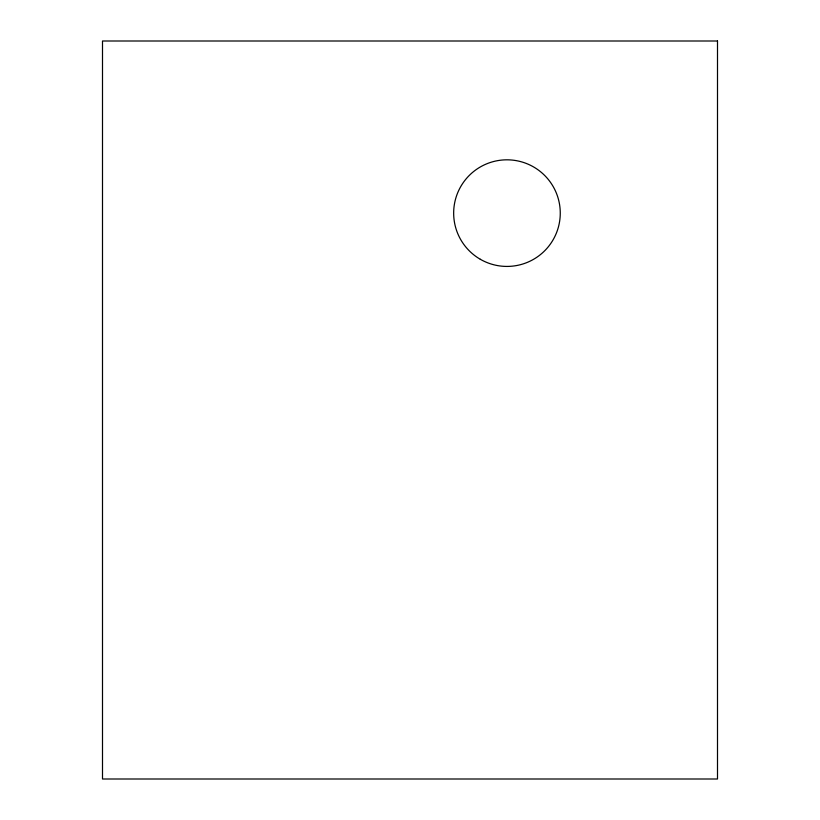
<?xml version="1.0" encoding="UTF-8"?>
<svg xmlns="http://www.w3.org/2000/svg" width="820" height="820" viewBox="0 0 820 820"><rect width="100%" height="100%" fill="white"/><g stroke="black" fill="none" stroke-linecap="round" stroke-linejoin="round"><path stroke-width="1.23" d="M717.5 41L102.5 41L102.5 779L717.5 779L717.5 41M480.315 259.284A53.3 53.3 0 0 0 560.265 213.128A53.3 53.3 0 0 0 480.315 166.962A53.3 53.3 0 0 0 480.315 259.284"/></g></svg>
